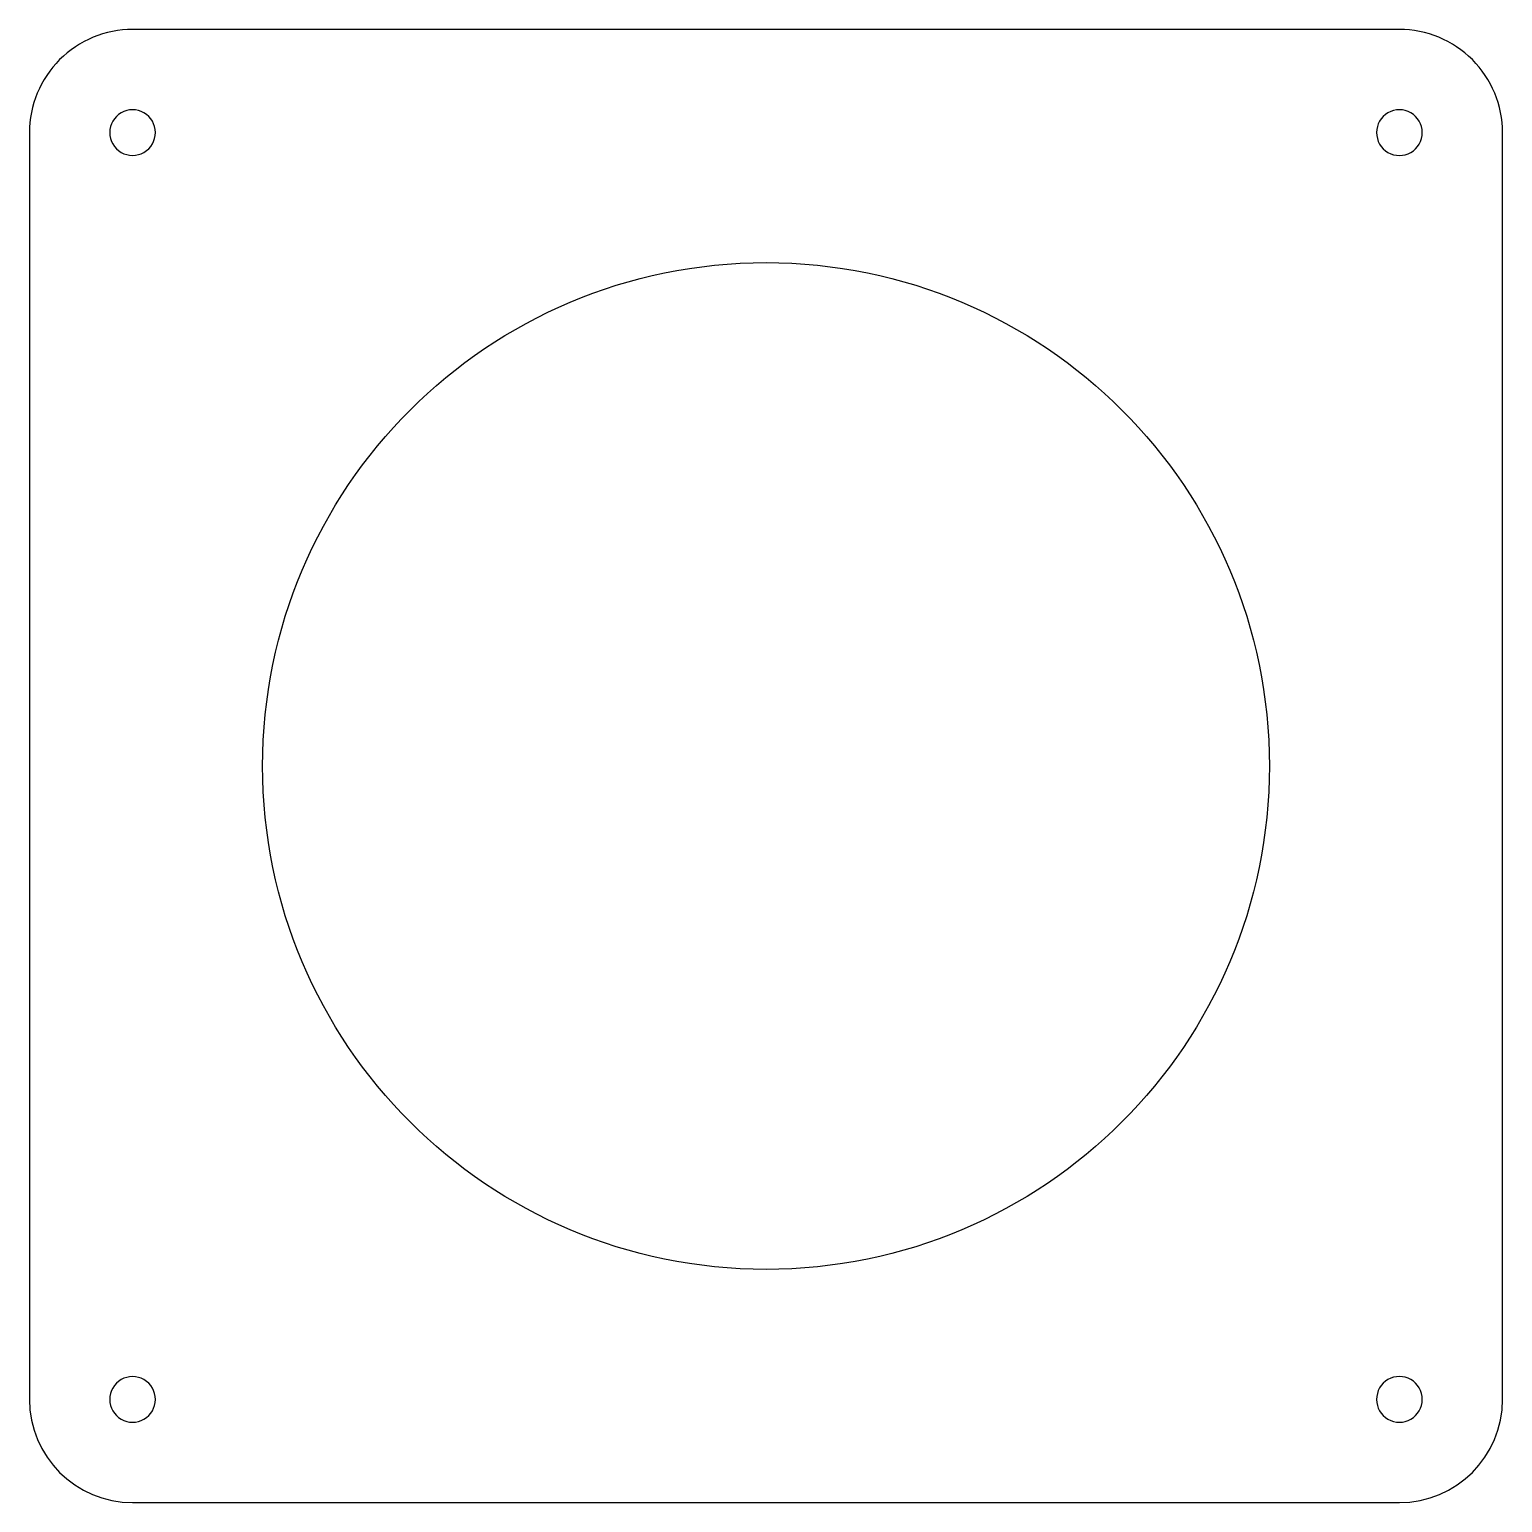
# Model space of a CAD drawing. Extents: x 3 to 208, y 45 to 248.
# Drawn here: x 3.4 to 103.4, y 45.3 to 145.3 of the extents above; entities that cross this region are included whole.
import ezdxf

# ---------------------------------------------------------------- set-up
doc = ezdxf.new("R2010")
doc.units = 0
doc.layers.add('VECTOR-CUT', color=7, linetype='CONTINUOUS')

msp = doc.modelspace()

# ---------------------------------------------------------------- linework, layer by layer
at = {"layer": 'VECTOR-CUT', "color": 7}
for points in [[(96.420632, 145.250006), (10.420635, 145.250006)], [(3.420635, 138.250006), (3.420635, 52.249994)], [(11.970635, 138.250006), (11.970635, 138.250006)], [(97.970631, 138.250006), (97.970631, 138.250006)], [(103.420638, 52.249994), (103.420638, 138.250006)], [(87.590291, 95.250007), (87.590291, 95.250007)], [(11.970635, 52.249994), (11.970635, 52.249994)], [(97.970631, 52.249994), (97.970631, 52.249994)], [(10.420635, 45.250008), (96.420632, 45.250008)]]:
    msp.add_lwpolyline(points, dxfattribs=at)
for points in [[(10.420635, 145.250006), (8.56412, 145.250006), (6.783643, 144.512508), (5.470888, 143.199752)], [(101.370384, 143.199754), (100.057627, 144.512508), (98.277149, 145.250006), (96.420632, 145.250006)], [(5.470888, 143.199752), (4.158133, 141.886998), (3.420635, 140.10652), (3.420635, 138.250006)], [(103.420638, 138.250006), (103.420638, 140.106523), (102.683138, 141.887001), (101.370384, 143.199754)], [(9.645635, 139.592345), (9.166064, 139.315465), (8.870635, 138.803768), (8.870635, 138.250006)], [(11.195635, 139.592345), (10.716064, 139.869227), (10.125207, 139.869227), (9.645635, 139.592345)], [(11.970635, 138.250006), (11.970635, 138.803768), (11.675207, 139.315465), (11.195635, 139.592345)], [(95.644973, 139.594253), (95.165065, 139.316865), (94.869816, 138.804313), (94.870637, 138.250006)], [(97.196295, 139.594253), (96.716387, 139.871643), (96.12488, 139.871643), (95.644973, 139.594253)], [(97.970631, 138.250006), (97.971477, 138.804313), (97.676202, 139.316865), (97.196295, 139.594253)], [(8.870635, 138.250006), (8.870635, 137.696243), (9.166064, 137.184546), (9.645635, 136.907666)], [(11.195635, 136.907666), (11.675207, 137.184546), (11.970635, 137.696243), (11.970635, 138.250006)], [(94.870637, 138.250006), (94.86979, 137.695699), (95.165065, 137.183146), (95.644973, 136.905756)], [(97.196295, 136.905756), (97.676202, 137.183146), (97.971452, 137.695699), (97.970631, 138.250006)], [(9.645635, 136.907666), (10.125207, 136.630787), (10.716064, 136.630787), (11.195635, 136.907666)], [(95.644973, 136.905756), (96.12488, 136.628368), (96.716387, 136.628368), (97.196295, 136.905756)], [(19.250981, 95.250007), (19.250981, 114.121386), (34.549258, 129.419662), (53.420637, 129.419662)], [(53.420637, 129.419662), (72.292015, 129.419662), (87.590291, 114.121386), (87.590291, 95.250007)], [(53.420637, 61.080352), (34.549258, 61.080352), (19.250981, 76.378628), (19.250981, 95.250007)], [(87.590291, 95.250007), (87.590291, 76.378628), (72.292015, 61.080352), (53.420637, 61.080352)], [(9.645635, 53.592333), (9.166064, 53.315454), (8.870635, 52.803757), (8.870635, 52.249994)], [(11.195635, 53.592333), (10.716064, 53.869216), (10.125207, 53.869216), (9.645635, 53.592333)], [(11.970635, 52.249994), (11.970635, 52.803757), (11.675207, 53.315454), (11.195635, 53.592333)], [(95.644973, 53.594244), (95.165065, 53.316853), (94.869816, 52.804301), (94.870637, 52.249994)], [(97.196295, 53.594244), (96.716387, 53.871632), (96.12488, 53.871632), (95.644973, 53.594244)], [(97.970631, 52.249994), (97.971477, 52.804301), (97.676202, 53.316853), (97.196295, 53.594244)], [(3.420635, 52.249994), (3.420643, 48.384007), (6.554648, 45.250008), (10.420635, 45.250008)], [(8.870635, 52.249994), (8.870635, 51.696232), (9.166064, 51.184535), (9.645635, 50.907655)], [(11.195635, 50.907655), (11.675207, 51.184535), (11.970635, 51.696232), (11.970635, 52.249994)], [(94.870637, 52.249994), (94.86979, 51.695687), (95.165065, 51.183135), (95.644973, 50.905747)], [(96.420632, 45.250008), (100.286622, 45.250008), (103.42063, 48.384004), (103.420638, 52.249994)], [(97.196295, 50.905747), (97.676202, 51.183135), (97.971452, 51.695687), (97.970631, 52.249994)], [(9.645635, 50.907655), (10.125207, 50.630772), (10.716064, 50.630772), (11.195635, 50.907655)], [(95.644973, 50.905747), (96.12488, 50.628357), (96.716387, 50.628357), (97.196295, 50.905747)]]:
    msp.add_open_spline(points, degree=3, dxfattribs=at)

doc.saveas('drawing.dxf')
